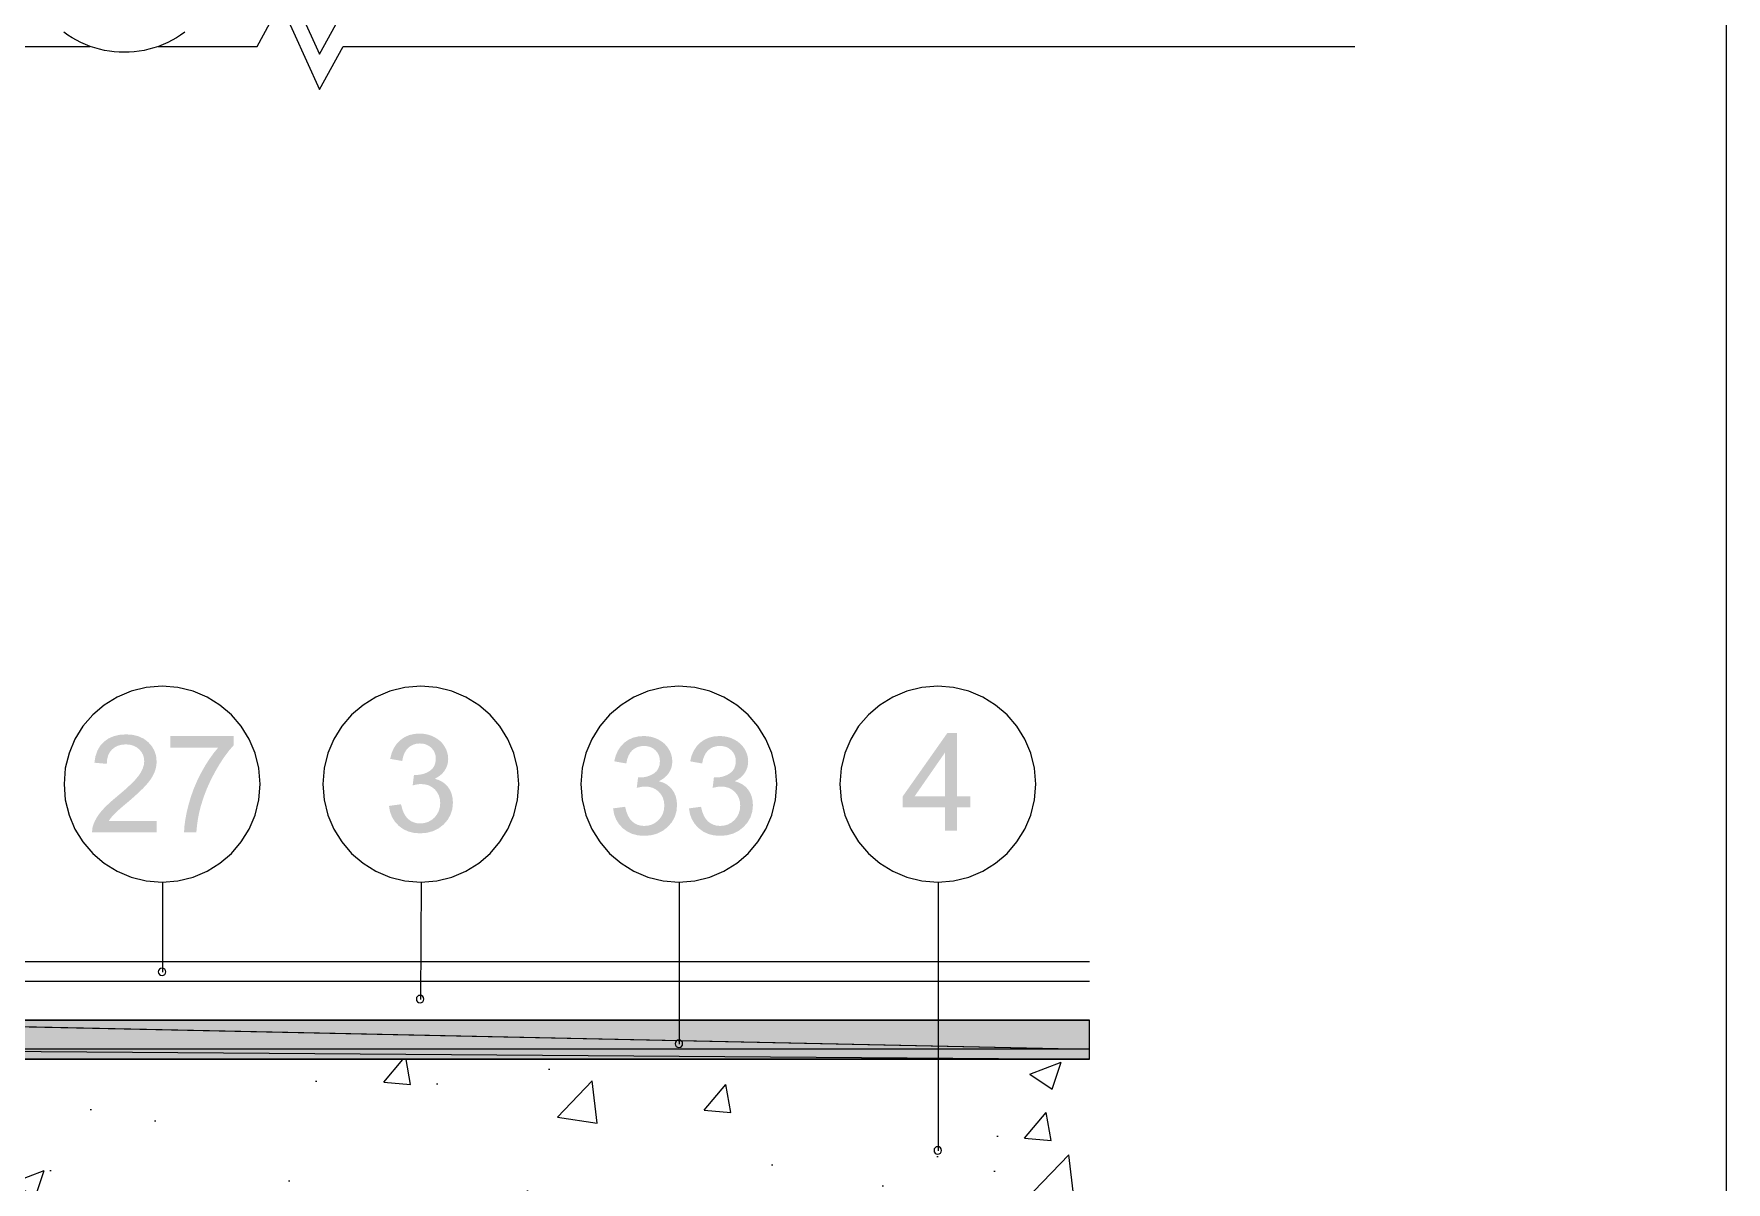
# Model space of a CAD drawing. Header units: millimetres. Extents: x 0 to 5940, y 0 to 8400.
# Drawn here: x 5074 to 5940, y 5580 to 6167 of the extents above; entities that cross this region are included whole.
import ezdxf

# ---------------------------------------------------------------- set-up
doc = ezdxf.new("R2010")
doc.units = ezdxf.units.MM
doc.header["$LTSCALE"] = 20
for name, color, linetype in [('0-MARCO-A3', 8, 'Continuous'), ('1-CORTE-LINEAS', 7, 'Continuous'), ('1-CORTE-RAYADOS', 8, 'Continuous'), ('1-CORTE-RELLENOS', 9, 'Continuous')]:
    doc.layers.add(name, color=color, linetype=linetype)

msp = doc.modelspace()

# ---------------------------------------------------------------- hatches: boundary and pattern name
at = {"layer": '1-CORTE-RAYADOS'}
h = msp.add_hatch(dxfattribs=at)
h.set_pattern_fill('AR-CONC', scale=0.9)
h.paths.add_polyline_path([(5014, 5642.5), (5613, 5642.5), (5613, 5565), (5014, 5565)])
at = {"layer": '1-CORTE-RELLENOS'}
h = msp.add_hatch(color=7, dxfattribs=at)
h.dxf.hatch_style = 1
h.paths.add_polyline_path([(5136.61, 5764.54), (5136.61, 5758.65), (5103.53, 5758.65), (5103.56, 5759.73), (5103.68, 5760.8), (5103.91, 5761.86), (5104.25, 5762.89), (5104.98, 5764.58), (5105.89, 5766.26), (5106.99, 5767.92), (5108.28, 5769.56), (5109.83, 5771.25), (5111.69, 5773.07), (5113.85, 5775.03), (5116.32, 5777.11), (5120.07, 5780.29), (5123.15, 5783.12), (5125.58, 5785.58), (5127.35, 5787.69), (5128.6, 5789.62), (5129.49, 5791.5), (5130.03, 5793.32), (5130.21, 5795.08), (5130.05, 5796.85), (5129.55, 5798.47), (5128.73, 5799.94), (5127.57, 5801.25), (5126.17, 5802.34), (5124.57, 5803.11), (5122.78, 5803.58), (5120.79, 5803.73), (5118.68, 5803.57), (5116.8, 5803.07), (5115.13, 5802.25), (5113.68, 5801.09), (5112.52, 5799.64), (5111.69, 5797.93), (5111.2, 5795.97), (5111.03, 5793.76), (5104.69, 5794.36), (5105.25, 5797.68), (5106.25, 5800.58), (5107.7, 5803.05), (5109.6, 5805.11), (5111.9, 5806.75), (5114.56, 5807.92), (5117.58, 5808.63), (5120.95, 5808.86), (5124.35, 5808.61), (5127.37, 5807.85), (5130.02, 5806.59), (5132.31, 5804.84), (5134.16, 5802.73), (5135.49, 5800.38), (5136.29, 5797.8), (5136.55, 5794.97), (5136.47, 5793.46), (5136.23, 5791.96), (5135.84, 5790.48), (5135.28, 5789.02), (5134.57, 5787.56), (5133.65, 5786.06), (5132.53, 5784.53), (5131.21, 5782.95), (5129.56, 5781.2), (5127.44, 5779.15), (5124.85, 5776.79), (5121.78, 5774.13), (5119.24, 5772.01), (5117.21, 5770.25), (5115.69, 5768.86), (5114.67, 5767.85), (5113.93, 5767.02), (5113.24, 5766.2), (5112.63, 5765.37), (5112.08, 5764.54)])
h = msp.add_hatch(color=7, dxfattribs=at)
h.dxf.hatch_style = 1
h.paths.add_polyline_path([(5143.59, 5802.08), (5143.59, 5807.98), (5175.95, 5807.98), (5175.95, 5803.24), (5173.56, 5800.47), (5171.18, 5797.29), (5168.81, 5793.69), (5166.47, 5789.68), (5164.26, 5785.45), (5162.31, 5781.16), (5160.64, 5776.8), (5159.25, 5772.37), (5158.41, 5769.16), (5157.74, 5765.8), (5157.23, 5762.29), (5156.88, 5758.65), (5150.59, 5758.65), (5150.78, 5761.74), (5151.22, 5765.15), (5151.93, 5768.85), (5152.91, 5772.87), (5154.13, 5777.02), (5155.59, 5781.09), (5157.3, 5785.09), (5159.25, 5789.02), (5161.35, 5792.75), (5163.52, 5796.17), (5165.76, 5799.28), (5168.07, 5802.08)])
h = msp.add_hatch(color=7, dxfattribs=at)
h.dxf.hatch_style = 1
h.paths.add_polyline_path([(5255.49, 5772.24), (5261.66, 5773.07), (5262.28, 5770.66), (5263.08, 5768.6), (5264.07, 5766.91), (5265.25, 5765.57), (5266.58, 5764.56), (5268.05, 5763.84), (5269.67, 5763.4), (5271.42, 5763.26), (5273.51, 5763.44), (5275.43, 5764), (5277.18, 5764.93), (5278.75, 5766.23), (5280.05, 5767.83), (5280.98, 5769.6), (5281.54, 5771.55), (5281.73, 5773.68), (5281.56, 5775.7), (5281.04, 5777.54), (5280.18, 5779.2), (5278.97, 5780.68), (5277.49, 5781.88), (5275.83, 5782.74), (5273.97, 5783.26), (5271.92, 5783.43), (5271, 5783.39), (5269.98, 5783.25), (5268.85, 5783.03), (5267.62, 5782.72), (5268.28, 5788.12), (5268.57, 5788.09), (5268.83, 5788.07), (5269.06, 5788.07), (5269.27, 5788.06), (5271.18, 5788.19), (5272.99, 5788.57), (5274.71, 5789.21), (5276.33, 5790.1), (5277.7, 5791.25), (5278.68, 5792.69), (5279.27, 5794.4), (5279.47, 5796.39), (5279.32, 5798.02), (5278.89, 5799.5), (5278.17, 5800.83), (5277.15, 5802.01), (5275.94, 5802.97), (5274.56, 5803.66), (5273.02, 5804.07), (5271.31, 5804.21), (5269.59, 5804.07), (5268.01, 5803.65), (5266.58, 5802.94), (5265.3, 5801.95), (5264.22, 5800.68), (5263.36, 5799.14), (5262.71, 5797.32), (5262.27, 5795.23), (5256.1, 5796.33), (5256.85, 5799.24), (5257.96, 5801.8), (5259.41, 5804.01), (5261.22, 5805.87), (5263.35, 5807.36), (5265.71, 5808.43), (5268.31, 5809.07), (5271.15, 5809.28), (5273.14, 5809.17), (5275.05, 5808.84), (5276.89, 5808.29), (5278.64, 5807.52), (5280.27, 5806.55), (5281.7, 5805.43), (5282.92, 5804.16), (5283.93, 5802.72), (5284.75, 5801.18), (5285.34, 5799.59), (5285.69, 5797.96), (5285.81, 5796.28), (5285.7, 5794.68), (5285.36, 5793.17), (5284.81, 5791.74), (5284.04, 5790.38), (5283.06, 5789.12), (5281.87, 5787.99), (5280.49, 5787), (5278.92, 5786.13), (5280.99, 5785.5), (5282.83, 5784.57), (5284.41, 5783.37), (5285.75, 5781.89), (5286.84, 5780.18), (5287.61, 5778.27), (5288.08, 5776.16), (5288.23, 5773.84), (5287.93, 5770.68), (5287.03, 5767.77), (5285.54, 5765.11), (5283.44, 5762.71), (5280.9, 5760.73), (5278.04, 5759.31), (5274.86, 5758.47), (5271.37, 5758.19), (5268.22, 5758.43), (5265.35, 5759.16), (5262.76, 5760.38), (5260.45, 5762.1), (5258.51, 5764.2), (5257.03, 5766.59), (5256.03, 5769.27)])
h = msp.add_hatch(color=7, dxfattribs=at)
h.dxf.hatch_style = 1
h.paths.add_polyline_path([(5370.21, 5770.97), (5376.39, 5771.8), (5377, 5769.39), (5377.8, 5767.33), (5378.79, 5765.64), (5379.97, 5764.3), (5381.3, 5763.29), (5382.78, 5762.57), (5384.39, 5762.13), (5386.14, 5761.99), (5388.23, 5762.17), (5390.15, 5762.73), (5391.9, 5763.66), (5393.47, 5764.96), (5394.78, 5766.56), (5395.71, 5768.33), (5396.26, 5770.28), (5396.45, 5772.41), (5396.28, 5774.43), (5395.76, 5776.27), (5394.9, 5777.93), (5393.69, 5779.41), (5392.22, 5780.61), (5390.55, 5781.47), (5388.69, 5781.99), (5386.64, 5782.16), (5385.73, 5782.12), (5384.71, 5781.98), (5383.58, 5781.75), (5382.34, 5781.45), (5383, 5786.85), (5383.29, 5786.82), (5383.55, 5786.8), (5383.78, 5786.79), (5383.99, 5786.79), (5385.9, 5786.92), (5387.71, 5787.3), (5389.43, 5787.94), (5391.05, 5788.83), (5392.42, 5789.98), (5393.41, 5791.42), (5393.99, 5793.13), (5394.19, 5795.12), (5394.05, 5796.75), (5393.61, 5798.23), (5392.89, 5799.56), (5391.88, 5800.74), (5390.66, 5801.7), (5389.28, 5802.39), (5387.74, 5802.8), (5386.03, 5802.94), (5384.31, 5802.8), (5382.73, 5802.38), (5381.31, 5801.67), (5380.02, 5800.68), (5378.94, 5799.41), (5378.08, 5797.87), (5377.43, 5796.05), (5376.99, 5793.96), (5370.82, 5795.06), (5371.57, 5797.97), (5372.68, 5800.53), (5374.14, 5802.74), (5375.95, 5804.6), (5378.07, 5806.09), (5380.43, 5807.16), (5383.03, 5807.8), (5385.87, 5808.01), (5387.86, 5807.9), (5389.78, 5807.57), (5391.61, 5807.02), (5393.36, 5806.25), (5395, 5805.28), (5396.42, 5804.16), (5397.64, 5802.89), (5398.66, 5801.45), (5399.47, 5799.91), (5400.06, 5798.32), (5400.41, 5796.69), (5400.53, 5795.01), (5400.42, 5793.41), (5400.09, 5791.9), (5399.54, 5790.47), (5398.77, 5789.11), (5397.78, 5787.85), (5396.6, 5786.72), (5395.22, 5785.73), (5393.64, 5784.86), (5395.72, 5784.22), (5397.55, 5783.3), (5399.13, 5782.1), (5400.47, 5780.62), (5401.56, 5778.91), (5402.33, 5777), (5402.8, 5774.89), (5402.95, 5772.57), (5402.66, 5769.41), (5401.76, 5766.5), (5400.26, 5763.84), (5398.16, 5761.44), (5395.62, 5759.46), (5392.76, 5758.04), (5389.59, 5757.2), (5386.09, 5756.92), (5382.94, 5757.16), (5380.07, 5757.89), (5377.48, 5759.11), (5375.17, 5760.83), (5373.23, 5762.93), (5371.75, 5765.32), (5370.75, 5768)])
h = msp.add_hatch(color=7, dxfattribs=at)
h.dxf.hatch_style = 1
h.paths.add_polyline_path([(5409.06, 5770.97), (5415.23, 5771.8), (5415.84, 5769.39), (5416.64, 5767.33), (5417.64, 5765.64), (5418.81, 5764.3), (5420.15, 5763.29), (5421.62, 5762.57), (5423.24, 5762.13), (5424.99, 5761.99), (5427.07, 5762.17), (5428.99, 5762.73), (5430.74, 5763.66), (5432.32, 5764.96), (5433.62, 5766.56), (5434.55, 5768.33), (5435.11, 5770.28), (5435.29, 5772.41), (5435.12, 5774.43), (5434.6, 5776.27), (5433.74, 5777.93), (5432.54, 5779.41), (5431.06, 5780.61), (5429.39, 5781.47), (5427.53, 5781.99), (5425.48, 5782.16), (5424.57, 5782.12), (5423.55, 5781.98), (5422.42, 5781.75), (5421.18, 5781.45), (5421.84, 5786.85), (5422.13, 5786.82), (5422.39, 5786.8), (5422.63, 5786.79), (5422.84, 5786.79), (5424.74, 5786.92), (5426.56, 5787.3), (5428.27, 5787.94), (5429.89, 5788.83), (5431.27, 5789.98), (5432.25, 5791.42), (5432.84, 5793.13), (5433.03, 5795.12), (5432.89, 5796.75), (5432.46, 5798.23), (5431.73, 5799.56), (5430.72, 5800.74), (5429.5, 5801.7), (5428.12, 5802.39), (5426.58, 5802.8), (5424.88, 5802.94), (5423.15, 5802.8), (5421.58, 5802.38), (5420.15, 5801.67), (5418.87, 5800.68), (5417.79, 5799.41), (5416.92, 5797.87), (5416.27, 5796.05), (5415.84, 5793.96), (5409.66, 5795.06), (5410.42, 5797.97), (5411.52, 5800.53), (5412.98, 5802.74), (5414.79, 5804.6), (5416.91, 5806.09), (5419.27, 5807.16), (5421.87, 5807.8), (5424.71, 5808.01), (5426.71, 5807.9), (5428.62, 5807.57), (5430.45, 5807.02), (5432.21, 5806.25), (5433.84, 5805.28), (5435.27, 5804.16), (5436.49, 5802.89), (5437.5, 5801.45), (5438.32, 5799.91), (5438.9, 5798.32), (5439.25, 5796.69), (5439.37, 5795.01), (5439.26, 5793.41), (5438.93, 5791.9), (5438.38, 5790.47), (5437.61, 5789.11), (5436.62, 5787.85), (5435.44, 5786.72), (5434.06, 5785.73), (5432.48, 5784.86), (5434.56, 5784.22), (5436.39, 5783.3), (5437.98, 5782.1), (5439.32, 5780.62), (5440.4, 5778.91), (5441.18, 5777), (5441.64, 5774.89), (5441.8, 5772.57), (5441.5, 5769.41), (5440.6, 5766.5), (5439.1, 5763.84), (5437, 5761.44), (5434.47, 5759.46), (5431.61, 5758.04), (5428.43, 5757.2), (5424.93, 5756.92), (5421.78, 5757.16), (5418.92, 5757.89), (5416.33, 5759.11), (5414.02, 5760.83), (5412.07, 5762.93), (5410.6, 5765.32), (5409.59, 5768)])
h = msp.add_hatch(color=7, dxfattribs=at)
h.dxf.hatch_style = 1
h.paths.add_polyline_path([(5546.29, 5759.49), (5546.29, 5771.45), (5553.02, 5771.45), (5553.02, 5777.08), (5546.29, 5777.08), (5546.29, 5809.49), (5541.28, 5809.49), (5518.46, 5777.08), (5518.46, 5771.45), (5540.17, 5771.45), (5540.17, 5759.49)])
h.paths.add_polyline_path([(5524.52, 5777.08), (5540.17, 5799.62), (5540.17, 5777.08)])
h = msp.add_hatch(color=7, dxfattribs=at)
h.dxf.hatch_style = 1
h.paths.add_polyline_path([(4913.9, 5647.73), (5614.09, 5647.73), (5614.09, 5662.55), (4913.9, 5662.55)])
h = msp.add_hatch(color=7, dxfattribs=at)
h.dxf.hatch_style = 1
h.paths.add_polyline_path([(4913.9, 5647.73), (4913.9, 5642.65), (5614.09, 5642.65), (5614.09, 5647.73)])

# ---------------------------------------------------------------- linework, layer by layer
at = {"layer": '0-MARCO-A3', "lineweight": 0}
msp.add_lwpolyline([(0, 8400), (5940, 8400), (5940, 0), (0, 0)], close=True, dxfattribs=at)
at = {"layer": '1-CORTE-LINEAS', "color": 7, "lineweight": 13}
msp.add_line((4619.98, 6161.02), (5102.58, 6161.02), dxfattribs=at)
at = {"layer": '1-CORTE-LINEAS', "color": 7, "lineweight": 15}
for p, q in [((5139.54, 5733.24), (5139.54, 5687.1)), ((5272.04, 5733.24), (5271.62, 5673.13)), ((5404.12, 5733.24), (5404.12, 5650.27)), ((5536.62, 5733.24), (5536.62, 5595.66)), ((4860.57, 5692.6), (5614.09, 5692.6)), ((4865.64, 5682.44), (5614.09, 5682.44)), ((4865.64, 5662.55), (5614.09, 5662.55)), ((4613.77, 5642.65), (5614.09, 5642.65))]:
    msp.add_line(p, q, dxfattribs=at)
at = {"layer": '1-CORTE-LINEAS', "color": 7, "lineweight": 5}
for p, q in [((4913.9, 5662.55), (5614.09, 5647.73)), ((5614.09, 5647.73), (5614.09, 5662.55))]:
    msp.add_line(p, q, dxfattribs=at)
at = {"layer": '1-CORTE-LINEAS', "color": 7, "lineweight": 13}
for points in [[(5161.72, 6179.02), (5187.97, 6179.02), (5199.97, 6201.02), (5219.97, 6157.02), (5231.97, 6179.02), (5749.97, 6179.02)], [(5137.37, 6161.02), (5187.97, 6161.02), (5199.97, 6183.02), (5219.97, 6139.02), (5231.97, 6161.02), (5749.97, 6161.02)], [(5150.95, 6168.25), (5148.86, 6166.78), (5146.7, 6165.41), (5144.49, 6164.16), (5142.21, 6163.01), (5139.87, 6161.97), (5137.49, 6161.05), (5135.07, 6160.25), (5132.61, 6159.57), (5130.12, 6159.01), (5127.6, 6158.58), (5125.07, 6158.27), (5122.53, 6158.08), (5119.97, 6158.02), (5117.42, 6158.08), (5114.88, 6158.27), (5112.35, 6158.58), (5109.83, 6159.01), (5107.34, 6159.57), (5104.88, 6160.25), (5102.46, 6161.05), (5100.07, 6161.97), (5097.74, 6163.01), (5095.46, 6164.16), (5093.24, 6165.41), (5091.08, 6166.78), (5089, 6168.25)]]:
    msp.add_lwpolyline(points, dxfattribs=at)
at = {"layer": '1-CORTE-LINEAS', "color": 7, "lineweight": 9}
for points in [[(5189.49, 5783.41), (5188.84, 5791.55), (5186.93, 5799.27), (5183.89, 5806.46), (5179.81, 5813.03), (5174.8, 5818.88), (5168.95, 5823.89), (5162.38, 5827.97), (5155.18, 5831.02), (5147.47, 5832.92), (5139.33, 5833.57), (5131.19, 5832.92), (5123.47, 5831.02), (5116.27, 5827.97), (5109.7, 5823.89), (5103.85, 5818.88), (5098.84, 5813.03), (5094.76, 5806.46), (5091.72, 5799.27), (5089.81, 5791.55), (5089.16, 5783.41), (5089.81, 5775.27), (5091.72, 5767.55), (5094.76, 5760.35), (5098.84, 5753.78), (5103.85, 5747.93), (5109.7, 5742.92), (5116.27, 5738.84), (5123.47, 5735.8), (5131.19, 5733.9), (5139.33, 5733.24), (5147.47, 5733.9), (5155.18, 5735.8), (5162.38, 5738.84), (5168.95, 5742.92), (5174.8, 5747.93), (5179.81, 5753.78), (5183.89, 5760.35), (5186.93, 5767.55), (5188.84, 5775.27), (5189.49, 5783.41)], [(5321.99, 5783.41), (5321.33, 5791.55), (5319.43, 5799.27), (5316.39, 5806.46), (5312.31, 5813.03), (5307.3, 5818.88), (5301.46, 5823.89), (5294.88, 5827.97), (5287.69, 5831.02), (5279.97, 5832.92), (5271.83, 5833.57), (5263.69, 5832.92), (5255.98, 5831.02), (5248.78, 5827.97), (5242.21, 5823.89), (5236.36, 5818.88), (5231.35, 5813.03), (5227.27, 5806.46), (5224.23, 5799.27), (5222.33, 5791.55), (5221.67, 5783.41), (5222.33, 5775.27), (5224.23, 5767.55), (5227.27, 5760.35), (5231.35, 5753.78), (5236.36, 5747.93), (5242.21, 5742.92), (5248.78, 5738.84), (5255.98, 5735.8), (5263.69, 5733.9), (5271.83, 5733.24), (5279.97, 5733.9), (5287.69, 5735.8), (5294.88, 5738.84), (5301.46, 5742.92), (5307.3, 5747.93), (5312.31, 5753.78), (5316.39, 5760.35), (5319.43, 5767.55), (5321.33, 5775.27), (5321.99, 5783.41)], [(5454.07, 5783.41), (5453.42, 5791.55), (5451.52, 5799.27), (5448.47, 5806.46), (5444.39, 5813.03), (5439.38, 5818.88), (5433.54, 5823.89), (5426.96, 5827.97), (5419.77, 5831.02), (5412.05, 5832.92), (5403.91, 5833.57), (5395.77, 5832.92), (5388.05, 5831.02), (5380.85, 5827.97), (5374.28, 5823.89), (5368.43, 5818.88), (5363.42, 5813.03), (5359.34, 5806.46), (5356.3, 5799.27), (5354.4, 5791.55), (5353.74, 5783.41), (5354.4, 5775.27), (5356.3, 5767.55), (5359.34, 5760.35), (5363.42, 5753.78), (5368.43, 5747.93), (5374.28, 5742.92), (5380.85, 5738.84), (5388.05, 5735.8), (5395.77, 5733.9), (5403.91, 5733.24), (5412.05, 5733.9), (5419.77, 5735.8), (5426.96, 5738.84), (5433.54, 5742.92), (5439.38, 5747.93), (5444.39, 5753.78), (5448.47, 5760.35), (5451.52, 5767.55), (5453.42, 5775.27), (5454.07, 5783.41)], [(5586.57, 5783.41), (5585.91, 5791.55), (5584.01, 5799.27), (5580.97, 5806.46), (5576.9, 5813.03), (5571.88, 5818.88), (5566.04, 5823.89), (5559.47, 5827.97), (5552.27, 5831.02), (5544.55, 5832.92), (5536.41, 5833.57), (5528.28, 5832.92), (5520.56, 5831.02), (5513.36, 5827.97), (5506.79, 5823.89), (5500.94, 5818.88), (5495.93, 5813.03), (5491.85, 5806.46), (5488.81, 5799.27), (5486.91, 5791.55), (5486.25, 5783.41), (5486.91, 5775.27), (5488.81, 5767.55), (5491.85, 5760.35), (5495.93, 5753.78), (5500.94, 5747.93), (5506.79, 5742.92), (5513.36, 5738.84), (5520.56, 5735.8), (5528.28, 5733.9), (5536.41, 5733.24), (5544.55, 5733.9), (5552.27, 5735.8), (5559.47, 5738.84), (5566.04, 5742.92), (5571.88, 5747.93), (5576.9, 5753.78), (5580.97, 5760.35), (5584.01, 5767.55), (5585.91, 5775.27), (5586.57, 5783.41)]]:
    msp.add_lwpolyline(points, dxfattribs=at)
at = {"layer": '1-CORTE-LINEAS', "color": 7, "lineweight": 15}
for points in [[(5141.23, 5687.31), (5141.08, 5688.06), (5140.68, 5688.66), (5140.07, 5689.07), (5139.33, 5689.22), (5138.58, 5689.07), (5137.98, 5688.66), (5137.57, 5688.06), (5137.42, 5687.31), (5137.57, 5686.57), (5137.98, 5685.97), (5138.58, 5685.56), (5139.33, 5685.41), (5140.07, 5685.56), (5140.68, 5685.97), (5141.08, 5686.57), (5141.23, 5687.31)], [(5273.32, 5673.35), (5273.17, 5674.09), (5272.76, 5674.69), (5272.15, 5675.1), (5271.4, 5675.25), (5270.66, 5675.1), (5270.06, 5674.69), (5269.65, 5674.09), (5269.5, 5673.35), (5269.65, 5672.6), (5270.06, 5671.99), (5270.66, 5671.58), (5271.4, 5671.43), (5272.15, 5671.58), (5272.76, 5671.99), (5273.17, 5672.6), (5273.32, 5673.35)], [(5405.82, 5650.49), (5405.67, 5651.23), (5405.26, 5651.83), (5404.65, 5652.24), (5403.91, 5652.39), (5403.17, 5652.24), (5402.56, 5651.83), (5402.15, 5651.23), (5402, 5650.49), (5402.15, 5649.74), (5402.56, 5649.13), (5403.17, 5648.72), (5403.91, 5648.57), (5404.65, 5648.72), (5405.26, 5649.13), (5405.67, 5649.74), (5405.82, 5650.49)], [(5538.31, 5595.88), (5538.16, 5596.62), (5537.75, 5597.22), (5537.15, 5597.63), (5536.41, 5597.78), (5535.67, 5597.63), (5535.07, 5597.22), (5534.66, 5596.62), (5534.51, 5595.88), (5534.66, 5595.13), (5535.07, 5594.53), (5535.67, 5594.12), (5536.41, 5593.98), (5537.15, 5594.12), (5537.75, 5594.53), (5538.16, 5595.13), (5538.31, 5595.88)]]:
    msp.add_lwpolyline(points, dxfattribs=at)
at = {"layer": '1-CORTE-LINEAS', "color": 7, "lineweight": 5}
for points in [[(5614.09, 5662.55), (4913.9, 5662.55), (5614.09, 5647.73)], [(5614.09, 5647.73), (4913.9, 5647.73), (5614.09, 5642.65), (5614.09, 5647.73)], [(4913.9, 5647.73), (5614.09, 5642.65), (4913.9, 5642.65), (4913.9, 5647.73)]]:
    msp.add_lwpolyline(points, dxfattribs=at)

doc.saveas('drawing.dxf')
